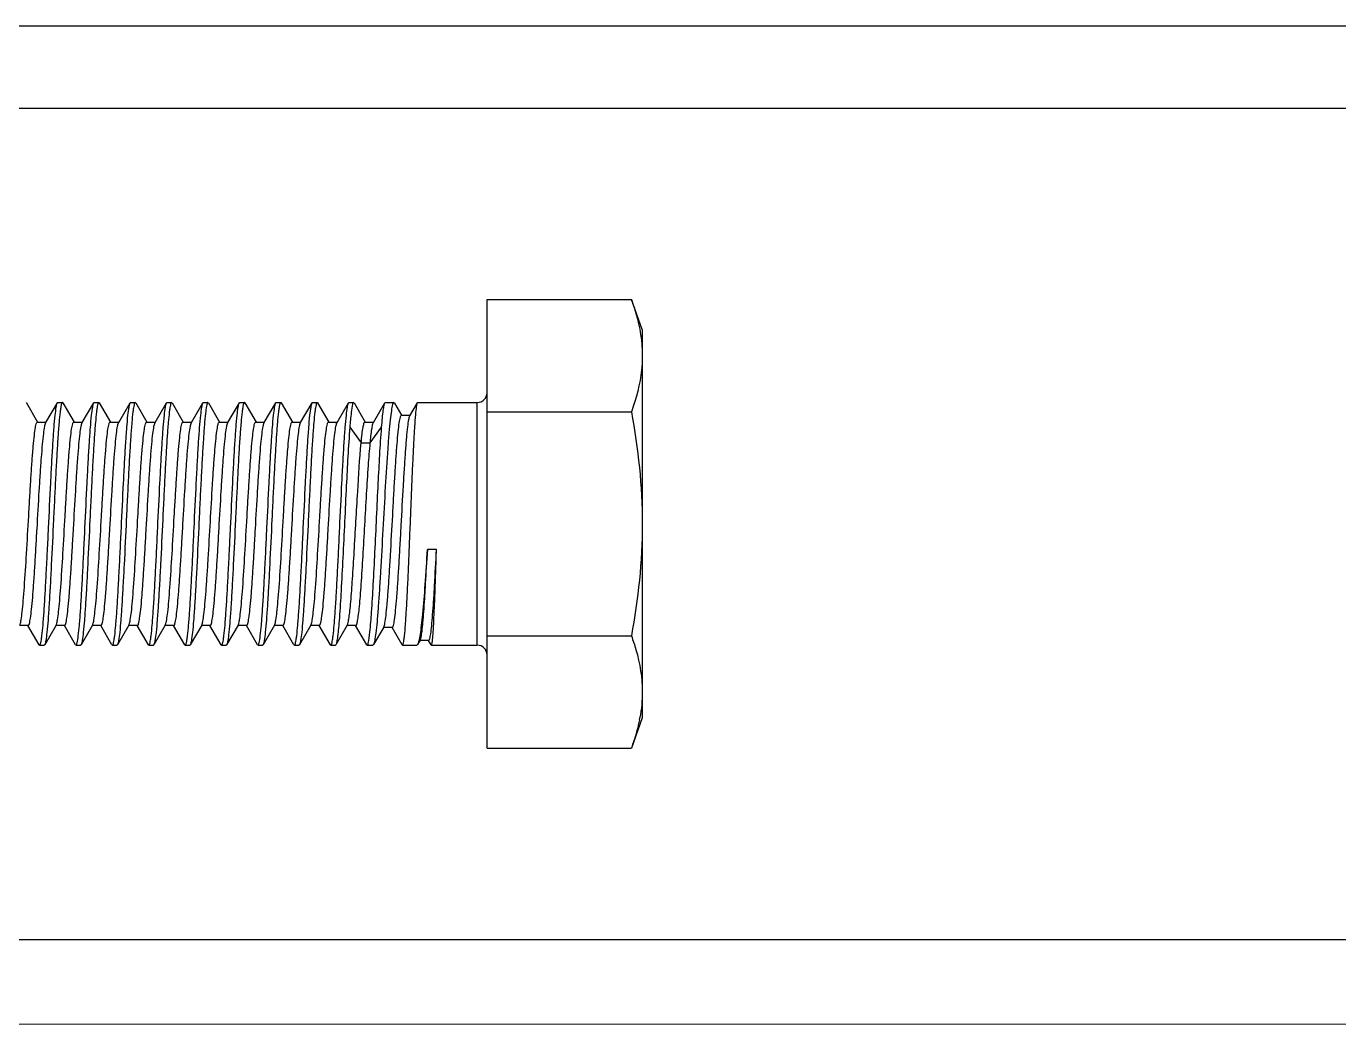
# Model space of a CAD drawing. Extents: x 1031190 to 1725648, y 733081 to 1571294.
# Drawn here: x 1157210.7 to 1157653.1, y 1227684.2 to 1228020.6 of the extents above; entities that cross this region are included whole.
import ezdxf

# ---------------------------------------------------------------- set-up
doc = ezdxf.new("R2010")
doc.units = 0
doc.header["$LTSCALE"] = 1000
doc.header["$MEASUREMENT"] = 0

msp = doc.modelspace()

# ---------------------------------------------------------------- linework, layer by layer
for p, q in [((1158350.28, 1228020.64), (1156903.98, 1228020.63)), ((1158350.28, 1227992.93), (1157206.16, 1227992.93)), ((1157366.01, 1227928.53), (1157414.66, 1227928.53)), ((1157366.01, 1227777.45), (1157366.01, 1227928.53)), ((1157418.35, 1227918.41), (1157414.66, 1227928.53)), ((1157418.35, 1227918.41), (1157418.35, 1227787.57)), ((1157210.8, 1227893.74), (1157210.64, 1227893.88)), ((1157210.8, 1227893.74), (1157214.56, 1227887.26)), ((1157217.34, 1227887.09), (1157221.21, 1227893.74)), ((1157221.21, 1227893.74), (1157221.37, 1227893.88)), ((1157221.37, 1227893.88), (1157222.91, 1227893.88)), ((1157221.37, 1227893.88), (1157222.91, 1227893.88)), ((1157222.91, 1227893.88), (1157222.88, 1227893.88)), ((1157223.07, 1227893.74), (1157222.91, 1227893.88)), ((1157223.07, 1227893.74), (1157226.83, 1227887.26)), ((1157229.6, 1227887.09), (1157233.47, 1227893.74)), ((1157233.47, 1227893.74), (1157233.64, 1227893.88)), ((1157233.64, 1227893.88), (1157235.17, 1227893.88)), ((1157233.64, 1227893.88), (1157235.17, 1227893.88)), ((1157235.17, 1227893.88), (1157235.15, 1227893.88)), ((1157235.33, 1227893.74), (1157235.17, 1227893.88)), ((1157235.33, 1227893.74), (1157239.09, 1227887.26)), ((1157241.87, 1227887.09), (1157245.74, 1227893.74)), ((1157245.74, 1227893.74), (1157245.9, 1227893.88)), ((1157245.9, 1227893.88), (1157247.44, 1227893.88)), ((1157245.9, 1227893.88), (1157247.44, 1227893.88)), ((1157247.44, 1227893.88), (1157247.42, 1227893.88)), ((1157247.6, 1227893.74), (1157247.44, 1227893.88)), ((1157247.6, 1227893.74), (1157251.36, 1227887.26)), ((1157254.14, 1227887.09), (1157258.01, 1227893.74)), ((1157258.01, 1227893.74), (1157258.17, 1227893.88)), ((1157258.17, 1227893.88), (1157259.7, 1227893.88)), ((1157258.17, 1227893.88), (1157259.7, 1227893.88)), ((1157259.7, 1227893.88), (1157259.68, 1227893.88)), ((1157259.87, 1227893.74), (1157259.7, 1227893.88)), ((1157259.87, 1227893.74), (1157263.62, 1227887.26)), ((1157266.4, 1227887.09), (1157270.27, 1227893.74)), ((1157270.27, 1227893.74), (1157270.43, 1227893.88)), ((1157270.43, 1227893.88), (1157271.97, 1227893.88)), ((1157270.43, 1227893.88), (1157271.86, 1227893.88)), ((1157271.92, 1227893.86), (1157271.86, 1227893.82)), ((1157271.97, 1227893.88), (1157271.92, 1227893.86)), ((1157272.13, 1227893.74), (1157271.97, 1227893.88)), ((1157272.13, 1227893.74), (1157275.89, 1227887.26)), ((1157278.67, 1227887.09), (1157282.54, 1227893.74)), ((1157282.54, 1227893.74), (1157282.59, 1227893.82)), ((1157282.59, 1227893.82), (1157282.65, 1227893.86)), ((1157282.65, 1227893.86), (1157282.7, 1227893.88)), ((1157282.7, 1227893.88), (1157284.24, 1227893.88)), ((1157282.7, 1227893.88), (1157284.24, 1227893.88)), ((1157284.24, 1227893.88), (1157284.21, 1227893.88)), ((1157284.4, 1227893.74), (1157284.24, 1227893.88)), ((1157284.4, 1227893.74), (1157288.16, 1227887.26)), ((1157290.94, 1227887.09), (1157294.81, 1227893.74)), ((1157294.81, 1227893.74), (1157294.97, 1227893.88)), ((1157294.97, 1227893.88), (1157296.5, 1227893.88)), ((1157294.97, 1227893.88), (1157296.5, 1227893.88)), ((1157296.5, 1227893.88), (1157296.48, 1227893.88)), ((1157296.66, 1227893.74), (1157296.5, 1227893.88)), ((1157296.66, 1227893.74), (1157300.42, 1227887.26)), ((1157303.2, 1227887.09), (1157307.07, 1227893.74)), ((1157307.07, 1227893.74), (1157307.23, 1227893.88)), ((1157307.23, 1227893.88), (1157308.77, 1227893.88)), ((1157307.23, 1227893.88), (1157308.77, 1227893.88)), ((1157308.77, 1227893.88), (1157308.75, 1227893.88)), ((1157308.93, 1227893.74), (1157308.77, 1227893.88)), ((1157308.93, 1227893.74), (1157312.69, 1227887.26)), ((1157315.47, 1227887.09), (1157319.34, 1227893.74)), ((1157319.34, 1227893.74), (1157319.5, 1227893.88)), ((1157319.5, 1227893.88), (1157321.05, 1227893.88)), ((1157319.5, 1227893.88), (1157321.05, 1227893.88)), ((1157321.21, 1227893.74), (1157321.05, 1227893.88)), ((1157321.21, 1227893.74), (1157324.96, 1227887.28)), ((1157327.74, 1227887.11), (1157331.6, 1227893.75)), ((1157331.6, 1227893.75), (1157331.75, 1227893.88)), ((1157331.75, 1227893.88), (1157334.63, 1227893.88)), ((1157331.75, 1227893.88), (1157334.63, 1227893.88)), ((1157334.87, 1227893.68), (1157334.63, 1227893.88)), ((1157334.87, 1227893.68), (1157337.23, 1227889.61)), ((1157340.05, 1227889.41), (1157342.59, 1227893.79)), ((1157342.59, 1227893.79), (1157342.7, 1227893.88)), ((1157342.7, 1227893.88), (1157362.74, 1227893.88)), ((1157342.7, 1227893.88), (1157362.74, 1227893.88)), ((1157362.74, 1227812.1), (1157362.74, 1227893.88)), ((1157366.01, 1227890.76), (1157414.66, 1227890.76)), ((1157214.46, 1227887.26), (1157217.43, 1227887.26)), ((1157226.73, 1227887.26), (1157229.7, 1227887.26)), ((1157239, 1227887.26), (1157241.97, 1227887.26)), ((1157251.26, 1227887.26), (1157254.23, 1227887.26)), ((1157263.53, 1227887.26), (1157266.5, 1227887.26)), ((1157275.69, 1227887.21), (1157275.79, 1227887.26)), ((1157275.79, 1227887.26), (1157278.77, 1227887.26)), ((1157288.06, 1227887.26), (1157291.03, 1227887.26)), ((1157300.33, 1227887.26), (1157303.3, 1227887.26)), ((1157312.59, 1227887.26), (1157315.56, 1227887.26)), ((1157324.86, 1227887.28), (1157327.83, 1227887.28)), ((1157337.16, 1227889.57), (1157340.14, 1227889.57)), ((1157319.77, 1227885.54), (1157323.59, 1227880.26)), ((1157326.66, 1227880.26), (1157330.5, 1227885.54)), ((1157323.59, 1227880.26), (1157326.66, 1227880.26)), ((1157348.97, 1227844.29), (1157345.91, 1227844.29)), ((1157211.4, 1227818.73), (1157208.43, 1227818.73)), ((1157215.08, 1227812.24), (1157211.3, 1227818.73)), ((1157220.79, 1227818.89), (1157216.93, 1227812.24)), ((1157223.66, 1227818.73), (1157220.69, 1227818.73)), ((1157220.79, 1227818.89), (1157220.89, 1227819.11)), ((1157227.34, 1227812.24), (1157223.57, 1227818.73)), ((1157233.05, 1227818.89), (1157229.2, 1227812.24)), ((1157235.93, 1227818.73), (1157232.96, 1227818.73)), ((1157233.05, 1227818.89), (1157233.15, 1227819.1)), ((1157239.61, 1227812.24), (1157235.83, 1227818.73)), ((1157245.32, 1227818.89), (1157241.47, 1227812.24)), ((1157248.2, 1227818.73), (1157245.22, 1227818.73)), ((1157245.32, 1227818.89), (1157245.41, 1227819.09)), ((1157251.87, 1227812.24), (1157248.1, 1227818.73)), ((1157257.59, 1227818.89), (1157253.73, 1227812.24)), ((1157260.46, 1227818.73), (1157257.49, 1227818.73)), ((1157257.59, 1227818.89), (1157257.68, 1227819.09)), ((1157264.14, 1227812.24), (1157260.37, 1227818.73)), ((1157269.85, 1227818.89), (1157266, 1227812.24)), ((1157272.73, 1227818.73), (1157269.76, 1227818.73)), ((1157276.41, 1227812.24), (1157272.63, 1227818.73)), ((1157282.12, 1227818.89), (1157278.26, 1227812.24)), ((1157284.99, 1227818.73), (1157282.02, 1227818.73)), ((1157282.12, 1227818.89), (1157282.2, 1227819.07)), ((1157288.67, 1227812.24), (1157284.9, 1227818.73)), ((1157294.39, 1227818.89), (1157290.53, 1227812.24)), ((1157297.26, 1227818.73), (1157294.29, 1227818.73)), ((1157294.39, 1227818.89), (1157294.47, 1227819.06)), ((1157300.94, 1227812.24), (1157297.17, 1227818.73)), ((1157306.65, 1227818.89), (1157302.8, 1227812.24)), ((1157309.53, 1227818.73), (1157306.56, 1227818.73)), ((1157306.65, 1227818.89), (1157306.73, 1227819.05)), ((1157313.21, 1227812.24), (1157309.43, 1227818.73)), ((1157318.92, 1227818.89), (1157315.06, 1227812.24)), ((1157321.79, 1227818.73), (1157318.82, 1227818.73)), ((1157325.47, 1227812.24), (1157321.7, 1227818.73)), ((1157331.2, 1227818.21), (1157327.76, 1227812.28)), ((1157334.08, 1227818.05), (1157331.11, 1227818.05)), ((1157337.38, 1227812.22), (1157333.99, 1227818.05)), ((1157215.08, 1227812.24), (1157215.24, 1227812.1)), ((1157215.24, 1227812.1), (1157215.26, 1227812.11)), ((1157215.24, 1227812.1), (1157216.77, 1227812.1)), ((1157215.24, 1227812.1), (1157216.77, 1227812.1)), ((1157216.93, 1227812.24), (1157216.77, 1227812.1)), ((1157227.34, 1227812.24), (1157227.5, 1227812.1)), ((1157227.5, 1227812.1), (1157227.52, 1227812.11)), ((1157227.5, 1227812.1), (1157229.04, 1227812.1)), ((1157227.5, 1227812.1), (1157229.04, 1227812.1)), ((1157229.2, 1227812.24), (1157229.04, 1227812.1)), ((1157239.61, 1227812.24), (1157239.77, 1227812.1)), ((1157239.77, 1227812.1), (1157239.79, 1227812.11)), ((1157239.77, 1227812.1), (1157241.3, 1227812.1)), ((1157239.77, 1227812.1), (1157241.3, 1227812.1)), ((1157241.47, 1227812.24), (1157241.3, 1227812.1)), ((1157251.87, 1227812.24), (1157252.03, 1227812.1)), ((1157252.03, 1227812.1), (1157252.06, 1227812.11)), ((1157252.03, 1227812.1), (1157253.57, 1227812.1)), ((1157252.03, 1227812.1), (1157253.57, 1227812.1)), ((1157253.73, 1227812.24), (1157253.57, 1227812.1)), ((1157264.14, 1227812.24), (1157264.3, 1227812.1)), ((1157264.3, 1227812.1), (1157264.32, 1227812.11)), ((1157264.3, 1227812.1), (1157265.84, 1227812.1)), ((1157264.3, 1227812.1), (1157265.84, 1227812.1)), ((1157266, 1227812.24), (1157265.84, 1227812.1)), ((1157276.41, 1227812.24), (1157276.57, 1227812.1)), ((1157276.57, 1227812.1), (1157276.59, 1227812.11)), ((1157276.57, 1227812.1), (1157278.1, 1227812.1)), ((1157276.57, 1227812.1), (1157278.1, 1227812.1)), ((1157278.26, 1227812.24), (1157278.1, 1227812.1)), ((1157288.67, 1227812.24), (1157288.83, 1227812.1)), ((1157288.83, 1227812.1), (1157288.86, 1227812.11)), ((1157288.83, 1227812.1), (1157290.37, 1227812.1)), ((1157288.83, 1227812.1), (1157290.37, 1227812.1)), ((1157290.53, 1227812.24), (1157290.37, 1227812.1)), ((1157300.94, 1227812.24), (1157301.1, 1227812.1)), ((1157301.1, 1227812.1), (1157301.12, 1227812.11)), ((1157301.1, 1227812.1), (1157302.64, 1227812.1)), ((1157301.1, 1227812.1), (1157302.64, 1227812.1)), ((1157302.8, 1227812.24), (1157302.64, 1227812.1)), ((1157313.21, 1227812.24), (1157313.37, 1227812.1)), ((1157313.37, 1227812.1), (1157313.39, 1227812.11)), ((1157313.37, 1227812.1), (1157314.9, 1227812.1)), ((1157313.37, 1227812.1), (1157314.9, 1227812.1)), ((1157315.06, 1227812.24), (1157314.9, 1227812.1)), ((1157325.47, 1227812.24), (1157325.63, 1227812.1)), ((1157325.63, 1227812.1), (1157327.56, 1227812.1)), ((1157325.63, 1227812.1), (1157327.56, 1227812.1)), ((1157327.76, 1227812.28), (1157327.56, 1227812.1)), ((1157337.38, 1227812.22), (1157337.51, 1227812.1)), ((1157337.51, 1227812.1), (1157337.53, 1227812.11)), ((1157337.51, 1227812.1), (1157342.34, 1227812.1)), ((1157337.51, 1227812.1), (1157342.34, 1227812.1)), ((1157342.62, 1227812.35), (1157342.34, 1227812.1)), ((1157343.48, 1227813.82), (1157342.62, 1227812.35)), ((1157346.38, 1227813.68), (1157343.4, 1227813.68)), ((1157347.17, 1227812.17), (1157346.32, 1227813.64)), ((1157347.17, 1227812.17), (1157347.25, 1227812.1)), ((1157347.25, 1227812.1), (1157347.26, 1227812.11)), ((1157347.25, 1227812.1), (1157362.74, 1227812.1)), ((1157347.25, 1227812.1), (1157362.74, 1227812.1)), ((1157366.01, 1227815.22), (1157414.66, 1227815.22)), ((1157418.35, 1227787.57), (1157414.66, 1227777.45)), ((1157366.01, 1227777.45), (1157414.66, 1227777.45)), ((1158316.5, 1227712.83), (1157206.13, 1227712.83)), ((1158350.28, 1227684.49), (1156912.49, 1227684.21))]:
    msp.add_line(p, q)
for centre, radius, start, end in [((1157362.74, 1227897.15), 3.27, 270, 0), ((1157362.74, 1227808.83), 3.27, 0, 90), ((1157365.56, 1227797.36), 52.86, 348.6931, 349.4725)]:
    msp.add_arc(centre, radius, start, end)
for points, knots in [([(1157414.66, 1227928.53), (1157415.23, 1227926.99), (1157417.25, 1227920.89), (1157418.35, 1227914.43), (1157418.35, 1227909.65)], [0, 0, 0, 0, 0.255696, 1, 1, 1, 1]), ([(1157418.35, 1227909.65), (1157418.35, 1227908.06), (1157418.01, 1227901.63), (1157416.32, 1227895.32), (1157414.66, 1227890.76)], [0, 0, 0, 0, 0.246324, 1, 1, 1, 1]), ([(1157215.26, 1227812.11), (1157215.35, 1227812.13), (1157215.51, 1227812.46), (1157215.66, 1227813.03), (1157215.84, 1227814.02), (1157216.11, 1227815.98), (1157216.42, 1227819.27), (1157216.78, 1227824.08), (1157217.14, 1227829.95), (1157217.5, 1227836.65), (1157217.87, 1227843.94), (1157218.36, 1227854.07), (1157218.83, 1227864.09), (1157219.33, 1227873.62), (1157219.69, 1227879.83), (1157220.06, 1227885.06), (1157220.38, 1227889.15), (1157220.77, 1227891.88), (1157220.97, 1227893.33), (1157221.21, 1227893.74)], [0, 0, 0, 0, 0.003606, 0.011247, 0.023193, 0.039402, 0.084085, 0.143776, 0.216348, 0.299195, 0.389329, 0.483501, 0.670341, 0.756263, 0.832981, 0.897738, 0.948217, 0.982646, 1, 1, 1, 1]), ([(1157222.88, 1227893.88), (1157222.79, 1227893.85), (1157222.63, 1227893.52), (1157222.48, 1227892.95), (1157222.3, 1227891.97), (1157222.03, 1227890.01), (1157221.72, 1227886.72), (1157221.36, 1227881.9), (1157221, 1227876.03), (1157220.64, 1227869.33), (1157220.27, 1227862.04), (1157219.79, 1227851.91), (1157219.31, 1227841.9), (1157218.81, 1227832.37), (1157218.45, 1227826.16), (1157218.09, 1227820.93), (1157217.76, 1227816.84), (1157217.37, 1227814.1), (1157217.17, 1227812.65), (1157216.93, 1227812.24)], [0, 0, 0, 0, 0.003611, 0.011257, 0.023206, 0.039418, 0.084102, 0.143789, 0.216352, 0.299187, 0.389308, 0.483467, 0.670284, 0.756201, 0.832919, 0.897682, 0.948173, 0.982621, 1, 1, 1, 1]), ([(1157227.52, 1227812.11), (1157227.62, 1227812.13), (1157227.77, 1227812.46), (1157227.93, 1227813.03), (1157228.11, 1227814.02), (1157228.38, 1227815.98), (1157228.69, 1227819.27), (1157229.05, 1227824.08), (1157229.41, 1227829.95), (1157229.77, 1227836.65), (1157230.14, 1227843.94), (1157230.62, 1227854.07), (1157231.1, 1227864.09), (1157231.6, 1227873.62), (1157231.95, 1227879.83), (1157232.32, 1227885.06), (1157232.65, 1227889.15), (1157233.04, 1227891.88), (1157233.24, 1227893.33), (1157233.47, 1227893.74)], [0, 0, 0, 0, 0.003605, 0.011245, 0.02319, 0.039399, 0.084083, 0.143774, 0.216346, 0.299192, 0.389329, 0.483503, 0.670341, 0.756263, 0.832983, 0.89774, 0.948218, 0.982646, 1, 1, 1, 1]), ([(1157235.15, 1227893.88), (1157235.05, 1227893.85), (1157234.9, 1227893.52), (1157234.74, 1227892.95), (1157234.56, 1227891.97), (1157234.3, 1227890.01), (1157233.98, 1227886.72), (1157233.63, 1227881.9), (1157233.27, 1227876.03), (1157232.9, 1227869.33), (1157232.54, 1227862.04), (1157232.05, 1227851.92), (1157231.58, 1227841.9), (1157231.08, 1227832.37), (1157230.72, 1227826.16), (1157230.35, 1227820.93), (1157230.03, 1227816.84), (1157229.64, 1227814.1), (1157229.44, 1227812.65), (1157229.2, 1227812.24)], [0, 0, 0, 0, 0.00361, 0.011255, 0.023204, 0.039415, 0.084097, 0.14378, 0.216342, 0.299177, 0.389299, 0.483455, 0.670274, 0.756194, 0.832913, 0.897676, 0.948169, 0.98262, 1, 1, 1, 1]), ([(1157239.79, 1227812.11), (1157239.89, 1227812.13), (1157240.04, 1227812.46), (1157240.2, 1227813.03), (1157240.38, 1227814.02), (1157240.64, 1227815.98), (1157240.96, 1227819.27), (1157241.31, 1227824.09), (1157241.67, 1227829.95), (1157242.04, 1227836.65), (1157242.4, 1227843.94), (1157242.89, 1227854.07), (1157243.36, 1227864.09), (1157243.86, 1227873.63), (1157244.22, 1227879.83), (1157244.59, 1227885.06), (1157244.91, 1227889.15), (1157245.3, 1227891.88), (1157245.5, 1227893.33), (1157245.74, 1227893.74)], [0, 0, 0, 0, 0.003606, 0.011248, 0.023195, 0.039406, 0.084093, 0.143786, 0.216358, 0.299206, 0.389346, 0.483519, 0.670351, 0.756273, 0.832991, 0.897744, 0.948219, 0.982646, 1, 1, 1, 1]), ([(1157247.42, 1227893.88), (1157247.32, 1227893.85), (1157247.17, 1227893.52), (1157247.01, 1227892.95), (1157246.83, 1227891.97), (1157246.56, 1227890), (1157246.25, 1227886.71), (1157245.89, 1227881.9), (1157245.53, 1227876.03), (1157245.17, 1227869.33), (1157244.8, 1227862.04), (1157244.32, 1227851.91), (1157243.85, 1227841.9), (1157243.34, 1227832.36), (1157242.99, 1227826.16), (1157242.62, 1227820.93), (1157242.29, 1227816.84), (1157241.9, 1227814.1), (1157241.7, 1227812.65), (1157241.47, 1227812.24)], [0, 0, 0, 0, 0.003613, 0.011261, 0.023214, 0.039428, 0.084117, 0.143805, 0.21637, 0.299211, 0.389338, 0.483496, 0.670304, 0.756216, 0.832931, 0.89769, 0.948176, 0.982622, 1, 1, 1, 1]), ([(1157252.06, 1227812.11), (1157252.15, 1227812.13), (1157252.31, 1227812.46), (1157252.46, 1227813.03), (1157252.64, 1227814.02), (1157252.91, 1227815.98), (1157253.22, 1227819.27), (1157253.58, 1227824.08), (1157253.94, 1227829.95), (1157254.3, 1227836.65), (1157254.67, 1227843.94), (1157255.15, 1227854.07), (1157255.63, 1227864.09), (1157256.13, 1227873.62), (1157256.49, 1227879.83), (1157256.86, 1227885.06), (1157257.18, 1227889.15), (1157257.57, 1227891.88), (1157257.77, 1227893.33), (1157258.01, 1227893.74)], [0, 0, 0, 0, 0.003605, 0.011245, 0.02319, 0.039398, 0.084078, 0.143767, 0.216337, 0.299182, 0.389315, 0.483487, 0.670329, 0.756258, 0.83298, 0.897737, 0.948214, 0.982645, 1, 1, 1, 1]), ([(1157259.68, 1227893.88), (1157259.59, 1227893.85), (1157259.43, 1227893.52), (1157259.28, 1227892.95), (1157259.1, 1227891.97), (1157258.83, 1227890.01), (1157258.52, 1227886.72), (1157258.16, 1227881.9), (1157257.8, 1227876.03), (1157257.44, 1227869.33), (1157257.07, 1227862.04), (1157256.59, 1227851.92), (1157256.11, 1227841.9), (1157255.61, 1227832.37), (1157255.25, 1227826.16), (1157254.88, 1227820.93), (1157254.56, 1227816.84), (1157254.17, 1227814.1), (1157253.97, 1227812.65), (1157253.73, 1227812.24)], [0, 0, 0, 0, 0.00361, 0.011255, 0.023204, 0.039414, 0.084096, 0.14378, 0.216342, 0.299175, 0.389295, 0.483453, 0.670272, 0.756195, 0.832918, 0.89768, 0.94817, 0.98262, 1, 1, 1, 1]), ([(1157264.32, 1227812.11), (1157264.42, 1227812.13), (1157264.57, 1227812.46), (1157264.73, 1227813.03), (1157264.91, 1227814.02), (1157265.18, 1227815.98), (1157265.49, 1227819.27), (1157265.85, 1227824.09), (1157266.21, 1227829.95), (1157266.57, 1227836.65), (1157266.93, 1227843.95), (1157267.42, 1227854.08), (1157267.89, 1227864.09), (1157268.39, 1227873.63), (1157268.75, 1227879.83), (1157269.12, 1227885.06), (1157269.45, 1227889.15), (1157269.84, 1227891.88), (1157270.04, 1227893.33), (1157270.27, 1227893.74)], [0, 0, 0, 0, 0.003608, 0.011251, 0.0232, 0.039412, 0.0841, 0.143792, 0.216367, 0.299219, 0.389359, 0.483531, 0.670361, 0.756279, 0.832994, 0.897747, 0.94822, 0.982647, 1, 1, 1, 1]), ([(1157271.86, 1227893.82), (1157271.77, 1227893.71), (1157271.64, 1227893.32), (1157271.36, 1227892.11), (1157271.07, 1227889.72), (1157270.72, 1227885.94), (1157270.37, 1227880.98), (1157270.01, 1227875.05), (1157269.65, 1227868.34), (1157269.29, 1227861.09), (1157268.81, 1227851.1), (1157268.35, 1227841.25), (1157267.85, 1227831.89), (1157267.5, 1227825.83), (1157267.13, 1227820.73), (1157266.81, 1227816.73), (1157266.43, 1227814.06), (1157266.23, 1227812.65), (1157266, 1227812.24)], [0, 0, 0, 0, 0.005244, 0.014609, 0.045815, 0.092875, 0.154195, 0.22765, 0.310678, 0.400368, 0.493572, 0.677434, 0.761652, 0.836715, 0.899999, 0.949307, 0.982964, 1, 1, 1, 1]), ([(1157276.59, 1227812.11), (1157276.68, 1227812.13), (1157276.84, 1227812.46), (1157277, 1227813.03), (1157277.18, 1227814.01), (1157277.44, 1227815.97), (1157277.76, 1227819.26), (1157278.11, 1227824.08), (1157278.47, 1227829.95), (1157278.84, 1227836.65), (1157279.2, 1227843.94), (1157279.69, 1227854.07), (1157280.16, 1227864.09), (1157280.66, 1227873.62), (1157281.02, 1227879.83), (1157281.39, 1227885.05), (1157281.71, 1227889.15), (1157282.1, 1227891.88), (1157282.3, 1227893.33), (1157282.54, 1227893.74)], [0, 0, 0, 0, 0.003598, 0.011231, 0.023168, 0.039371, 0.084041, 0.143721, 0.216288, 0.299135, 0.389272, 0.483446, 0.670301, 0.756235, 0.832961, 0.897725, 0.94821, 0.982644, 1, 1, 1, 1]), ([(1157284.21, 1227893.88), (1157284.12, 1227893.85), (1157283.97, 1227893.52), (1157283.81, 1227892.95), (1157283.63, 1227891.97), (1157283.36, 1227890.01), (1157283.05, 1227886.72), (1157282.69, 1227881.9), (1157282.33, 1227876.03), (1157281.97, 1227869.33), (1157281.6, 1227862.04), (1157281.12, 1227851.91), (1157280.64, 1227841.9), (1157280.14, 1227832.37), (1157279.79, 1227826.16), (1157279.42, 1227820.93), (1157279.09, 1227816.84), (1157278.7, 1227814.1), (1157278.5, 1227812.65), (1157278.26, 1227812.24)], [0, 0, 0, 0, 0.00361, 0.011255, 0.023204, 0.039415, 0.0841, 0.143787, 0.21635, 0.299184, 0.389308, 0.483468, 0.670284, 0.7562, 0.83292, 0.897683, 0.948173, 0.982621, 1, 1, 1, 1]), ([(1157288.86, 1227812.11), (1157288.95, 1227812.13), (1157289.1, 1227812.46), (1157289.26, 1227813.03), (1157289.44, 1227814.02), (1157289.71, 1227815.98), (1157290.02, 1227819.27), (1157290.38, 1227824.08), (1157290.74, 1227829.95), (1157291.1, 1227836.65), (1157291.47, 1227843.94), (1157291.95, 1227854.07), (1157292.43, 1227864.09), (1157292.93, 1227873.62), (1157293.29, 1227879.83), (1157293.65, 1227885.06), (1157293.98, 1227889.15), (1157294.37, 1227891.88), (1157294.57, 1227893.33), (1157294.81, 1227893.74)], [0, 0, 0, 0, 0.003606, 0.011247, 0.023192, 0.039401, 0.084085, 0.143776, 0.216348, 0.299195, 0.38933, 0.483503, 0.670342, 0.756264, 0.832982, 0.897739, 0.948217, 0.982647, 1, 1, 1, 1]), ([(1157296.48, 1227893.88), (1157296.38, 1227893.85), (1157296.23, 1227893.52), (1157296.07, 1227892.95), (1157295.89, 1227891.97), (1157295.63, 1227890.01), (1157295.31, 1227886.72), (1157294.96, 1227881.9), (1157294.6, 1227876.03), (1157294.23, 1227869.33), (1157293.87, 1227862.04), (1157293.38, 1227851.91), (1157292.91, 1227841.9), (1157292.41, 1227832.37), (1157292.05, 1227826.16), (1157291.68, 1227820.93), (1157291.36, 1227816.84), (1157290.97, 1227814.1), (1157290.77, 1227812.65), (1157290.53, 1227812.24)], [0, 0, 0, 0, 0.003611, 0.011257, 0.023206, 0.039418, 0.084102, 0.143788, 0.216352, 0.299187, 0.389308, 0.483466, 0.670283, 0.7562, 0.832918, 0.897681, 0.948172, 0.982621, 1, 1, 1, 1]), ([(1157301.12, 1227812.11), (1157301.22, 1227812.13), (1157301.37, 1227812.46), (1157301.53, 1227813.03), (1157301.71, 1227814.02), (1157301.97, 1227815.98), (1157302.29, 1227819.27), (1157302.64, 1227824.08), (1157303.01, 1227829.95), (1157303.37, 1227836.65), (1157303.73, 1227843.94), (1157304.22, 1227854.07), (1157304.69, 1227864.09), (1157305.19, 1227873.62), (1157305.55, 1227879.83), (1157305.92, 1227885.06), (1157306.24, 1227889.15), (1157306.63, 1227891.88), (1157306.83, 1227893.33), (1157307.07, 1227893.74)], [0, 0, 0, 0, 0.003604, 0.011244, 0.023189, 0.039398, 0.084081, 0.143773, 0.216344, 0.29919, 0.389328, 0.483502, 0.67034, 0.756263, 0.832984, 0.89774, 0.948217, 0.982646, 1, 1, 1, 1]), ([(1157308.75, 1227893.88), (1157308.65, 1227893.85), (1157308.5, 1227893.52), (1157308.34, 1227892.95), (1157308.16, 1227891.97), (1157307.89, 1227890.01), (1157307.58, 1227886.72), (1157307.22, 1227881.9), (1157306.86, 1227876.03), (1157306.5, 1227869.33), (1157306.14, 1227862.04), (1157305.65, 1227851.92), (1157305.18, 1227841.9), (1157304.68, 1227832.37), (1157304.32, 1227826.16), (1157303.95, 1227820.93), (1157303.63, 1227816.84), (1157303.24, 1227814.1), (1157303.04, 1227812.65), (1157302.8, 1227812.24)], [0, 0, 0, 0, 0.00361, 0.011255, 0.023205, 0.039416, 0.084097, 0.143781, 0.216343, 0.299178, 0.3893, 0.483456, 0.670274, 0.756195, 0.832914, 0.897676, 0.948169, 0.98262, 1, 1, 1, 1]), ([(1157313.39, 1227812.11), (1157313.48, 1227812.13), (1157313.64, 1227812.46), (1157313.8, 1227813.03), (1157313.97, 1227814.02), (1157314.24, 1227815.98), (1157314.55, 1227819.27), (1157314.91, 1227824.09), (1157315.27, 1227829.95), (1157315.64, 1227836.65), (1157316, 1227843.94), (1157316.49, 1227854.07), (1157316.96, 1227864.09), (1157317.46, 1227873.63), (1157317.82, 1227879.83), (1157318.19, 1227885.06), (1157318.51, 1227889.15), (1157318.9, 1227891.88), (1157319.1, 1227893.33), (1157319.34, 1227893.74)], [0, 0, 0, 0, 0.003606, 0.011247, 0.023194, 0.039404, 0.084092, 0.143784, 0.216355, 0.299204, 0.389343, 0.483517, 0.670349, 0.756272, 0.83299, 0.897744, 0.948219, 0.982646, 1, 1, 1, 1]), ([(1157320.72, 1227893.34), (1157320.45, 1227892.44), (1157320.15, 1227889.81), (1157319.9, 1227887.21), (1157319.77, 1227885.54)], [0, 0, 0, 0, 0.35995, 1, 1, 1, 1]), ([(1157321.05, 1227893.88), (1157321.02, 1227893.88), (1157320.82, 1227893.76), (1157320.78, 1227893.52), (1157320.72, 1227893.34)], [0, 0, 0, 0, 0.135051, 1, 1, 1, 1]), ([(1157334.2, 1227893.19), (1157334, 1227892.55), (1157333.7, 1227890.82), (1157333.31, 1227887.65), (1157332.92, 1227883.37), (1157332.35, 1227875.88), (1157331.68, 1227865.02), (1157330.92, 1227851.19), (1157330.28, 1227839.49), (1157329.74, 1227830.7), (1157329.36, 1227825.04), (1157328.97, 1227820.28), (1157328.62, 1227816.55), (1157328.22, 1227814.01), (1157327.99, 1227812.67), (1157327.76, 1227812.28)], [0, 0, 0, 0, 0.024854, 0.064557, 0.117968, 0.183425, 0.34188, 0.519926, 0.695025, 0.774452, 0.845022, 0.904492, 0.95099, 0.983092, 1, 1, 1, 1]), ([(1157330.5, 1227885.54), (1157330.58, 1227886.6), (1157330.74, 1227888.48), (1157331, 1227890.93), (1157331.27, 1227892.6), (1157331.44, 1227893.48), (1157331.6, 1227893.75)], [0, 0, 0, 0, 0.384742, 0.682919, 0.888847, 1, 1, 1, 1]), ([(1157334.63, 1227893.88), (1157334.59, 1227893.88), (1157334.33, 1227893.74), (1157334.27, 1227893.42), (1157334.2, 1227893.19)], [0, 0, 0, 0, 0.138496, 1, 1, 1, 1]), ([(1157337.53, 1227812.11), (1157337.62, 1227812.13), (1157337.75, 1227812.47), (1157337.89, 1227813.04), (1157338.05, 1227814.04), (1157338.29, 1227816.01), (1157338.56, 1227819.34), (1157338.88, 1227824.2), (1157339.19, 1227830.12), (1157339.51, 1227836.88), (1157339.82, 1227844.22), (1157340.13, 1227851.89), (1157340.44, 1227859.59), (1157340.75, 1227867.06), (1157341.05, 1227874.01), (1157341.35, 1227880.2), (1157341.66, 1227885.37), (1157341.91, 1227889.4), (1157342.26, 1227892.03), (1157342.38, 1227893.42), (1157342.59, 1227893.79)], [0, 0, 0, 0, 0.003479, 0.011119, 0.023138, 0.039478, 0.084569, 0.144819, 0.218054, 0.30161, 0.392438, 0.487225, 0.582511, 0.674818, 0.760772, 0.837237, 0.901428, 0.951015, 0.984221, 1, 1, 1, 1]), ([(1157208.63, 1227819.12), (1157208.81, 1227819.62), (1157209.06, 1227821.04), (1157209.42, 1227823.68), (1157209.76, 1227827.35), (1157210.26, 1227833.88), (1157210.85, 1227843.39), (1157211.42, 1227853.47), (1157211.9, 1227861.78), (1157212.26, 1227867.71), (1157212.61, 1227873.12), (1157212.97, 1227877.83), (1157213.32, 1227881.69), (1157213.65, 1227884.52), (1157213.97, 1227886.26), (1157214.21, 1227887.03), (1157214.38, 1227887.26), (1157214.46, 1227887.26)], [0, 0, 0, 0, 0.023243, 0.062653, 0.117029, 0.184534, 0.349259, 0.534218, 0.626347, 0.713963, 0.794028, 0.863772, 0.920792, 0.963153, 0.989511, 0.996558, 1, 1, 1, 1]), ([(1157211.4, 1227818.73), (1157211.48, 1227818.73), (1157211.66, 1227818.97), (1157211.9, 1227819.76), (1157212.22, 1227821.57), (1157212.56, 1227824.49), (1157212.92, 1227828.48), (1157213.28, 1227833.33), (1157213.64, 1227838.9), (1157214, 1227844.97), (1157214.49, 1227853.44), (1157214.96, 1227861.84), (1157215.46, 1227869.86), (1157215.82, 1227875.11), (1157216.19, 1227879.55), (1157216.52, 1227883.06), (1157216.89, 1227885.45), (1157217.12, 1227886.72), (1157217.34, 1227887.09)], [0, 0, 0, 0, 0.003516, 0.010771, 0.037949, 0.081609, 0.140308, 0.211978, 0.294061, 0.383613, 0.477416, 0.664254, 0.750571, 0.827952, 0.893624, 0.945254, 0.981055, 1, 1, 1, 1]), ([(1157220.89, 1227819.11), (1157221.08, 1227819.6), (1157221.33, 1227821.02), (1157221.68, 1227823.66), (1157222.02, 1227827.32), (1157222.53, 1227833.85), (1157223.12, 1227843.36), (1157223.69, 1227853.44), (1157224.17, 1227861.76), (1157224.52, 1227867.69), (1157224.88, 1227873.11), (1157225.23, 1227877.82), (1157225.59, 1227881.68), (1157225.92, 1227884.51), (1157226.24, 1227886.26), (1157226.47, 1227887.03), (1157226.65, 1227887.26), (1157226.73, 1227887.26)], [0, 0, 0, 0, 0.023104, 0.0624, 0.116688, 0.184136, 0.348829, 0.533848, 0.62603, 0.713708, 0.793837, 0.863642, 0.920716, 0.963118, 0.989503, 0.996556, 1, 1, 1, 1]), ([(1157223.66, 1227818.73), (1157223.74, 1227818.73), (1157223.92, 1227818.97), (1157224.17, 1227819.76), (1157224.49, 1227821.57), (1157224.83, 1227824.49), (1157225.19, 1227828.48), (1157225.54, 1227833.33), (1157225.91, 1227838.9), (1157226.27, 1227844.97), (1157226.76, 1227853.44), (1157227.23, 1227861.84), (1157227.73, 1227869.86), (1157228.09, 1227875.11), (1157228.45, 1227879.55), (1157228.79, 1227883.06), (1157229.16, 1227885.45), (1157229.39, 1227886.72), (1157229.6, 1227887.09)], [0, 0, 0, 0, 0.003516, 0.010771, 0.037949, 0.081609, 0.140308, 0.211978, 0.294061, 0.383613, 0.477416, 0.664254, 0.750571, 0.827952, 0.893624, 0.945254, 0.981055, 1, 1, 1, 1]), ([(1157233.15, 1227819.1), (1157233.34, 1227819.59), (1157233.59, 1227821), (1157233.94, 1227823.63), (1157234.28, 1227827.29), (1157234.79, 1227833.81), (1157235.38, 1227843.33), (1157235.95, 1227853.41), (1157236.43, 1227861.73), (1157236.79, 1227867.67), (1157237.15, 1227873.09), (1157237.5, 1227877.81), (1157237.85, 1227881.67), (1157238.18, 1227884.51), (1157238.5, 1227886.26), (1157238.74, 1227887.03), (1157238.92, 1227887.26), (1157239, 1227887.26)], [0, 0, 0, 0, 0.022966, 0.062146, 0.116347, 0.183737, 0.348398, 0.533478, 0.625714, 0.713453, 0.793647, 0.863513, 0.92064, 0.963083, 0.989493, 0.996554, 1, 1, 1, 1]), ([(1157235.93, 1227818.73), (1157236.01, 1227818.73), (1157236.19, 1227818.97), (1157236.43, 1227819.76), (1157236.76, 1227821.57), (1157237.09, 1227824.49), (1157237.45, 1227828.48), (1157237.81, 1227833.33), (1157238.17, 1227838.9), (1157238.54, 1227844.97), (1157239.02, 1227853.44), (1157239.5, 1227861.84), (1157240, 1227869.86), (1157240.35, 1227875.11), (1157240.72, 1227879.55), (1157241.05, 1227883.06), (1157241.43, 1227885.45), (1157241.65, 1227886.72), (1157241.87, 1227887.09)], [0, 0, 0, 0, 0.003516, 0.010771, 0.037949, 0.081609, 0.140308, 0.211978, 0.294061, 0.383613, 0.477416, 0.664254, 0.750571, 0.827952, 0.893624, 0.945254, 0.981055, 1, 1, 1, 1]), ([(1157245.41, 1227819.09), (1157245.6, 1227819.58), (1157245.85, 1227820.99), (1157246.21, 1227823.61), (1157246.55, 1227827.26), (1157247.06, 1227833.78), (1157247.65, 1227843.29), (1157248.22, 1227853.38), (1157248.69, 1227861.71), (1157249.05, 1227867.65), (1157249.41, 1227873.08), (1157249.76, 1227877.8), (1157250.12, 1227881.67), (1157250.45, 1227884.51), (1157250.77, 1227886.26), (1157251.01, 1227887.02), (1157251.18, 1227887.26), (1157251.26, 1227887.26)], [0, 0, 0, 0, 0.022827, 0.061892, 0.116006, 0.183337, 0.347966, 0.533107, 0.625396, 0.713197, 0.793455, 0.863383, 0.920563, 0.963048, 0.989484, 0.996552, 1, 1, 1, 1]), ([(1157248.2, 1227818.73), (1157248.28, 1227818.73), (1157248.46, 1227818.97), (1157248.7, 1227819.76), (1157249.02, 1227821.57), (1157249.36, 1227824.49), (1157249.72, 1227828.48), (1157250.08, 1227833.33), (1157250.44, 1227838.9), (1157250.8, 1227844.97), (1157251.29, 1227853.44), (1157251.76, 1227861.84), (1157252.26, 1227869.86), (1157252.62, 1227875.11), (1157252.99, 1227879.55), (1157253.32, 1227883.06), (1157253.69, 1227885.45), (1157253.92, 1227886.72), (1157254.14, 1227887.09)], [0, 0, 0, 0, 0.003516, 0.010771, 0.037949, 0.081609, 0.140308, 0.211978, 0.294061, 0.383613, 0.477416, 0.664254, 0.750571, 0.827952, 0.893624, 0.945254, 0.981055, 1, 1, 1, 1]), ([(1157257.68, 1227819.09), (1157257.87, 1227819.57), (1157258.12, 1227820.97), (1157258.47, 1227823.58), (1157258.81, 1227827.23), (1157259.32, 1227833.74), (1157259.91, 1227843.26), (1157260.48, 1227853.35), (1157260.96, 1227861.68), (1157261.32, 1227867.63), (1157261.68, 1227873.06), (1157262.03, 1227877.79), (1157262.38, 1227881.66), (1157262.71, 1227884.5), (1157263.03, 1227886.26), (1157263.27, 1227887.02), (1157263.45, 1227887.26), (1157263.53, 1227887.26)], [0, 0, 0, 0, 0.022688, 0.061638, 0.115664, 0.182937, 0.347534, 0.532736, 0.625078, 0.712941, 0.793264, 0.863253, 0.920487, 0.963013, 0.989475, 0.996549, 1, 1, 1, 1]), ([(1157260.46, 1227818.73), (1157260.54, 1227818.73), (1157260.72, 1227818.97), (1157260.96, 1227819.76), (1157261.29, 1227821.57), (1157261.62, 1227824.49), (1157261.98, 1227828.48), (1157262.34, 1227833.33), (1157262.71, 1227838.9), (1157263.07, 1227844.97), (1157263.56, 1227853.44), (1157264.03, 1227861.84), (1157264.53, 1227869.86), (1157264.89, 1227875.11), (1157265.25, 1227879.55), (1157265.59, 1227883.06), (1157265.96, 1227885.45), (1157266.19, 1227886.72), (1157266.4, 1227887.09)], [0, 0, 0, 0, 0.003516, 0.010771, 0.037949, 0.081609, 0.140308, 0.211978, 0.294061, 0.383613, 0.477416, 0.664254, 0.750571, 0.827952, 0.893624, 0.945254, 0.981055, 1, 1, 1, 1]), ([(1157269.85, 1227818.89), (1157270.07, 1227819.26), (1157270.29, 1227820.49), (1157270.66, 1227822.81), (1157270.99, 1227826.21), (1157271.34, 1227830.52), (1157271.7, 1227835.63), (1157272.19, 1227843.45), (1157272.77, 1227853.71), (1157273.35, 1227863.93), (1157273.84, 1227871.62), (1157274.19, 1227876.55), (1157274.56, 1227880.65), (1157274.87, 1227883.84), (1157275.26, 1227885.85), (1157275.45, 1227886.97), (1157275.69, 1227887.21)], [0, 0, 0, 0, 0.018521, 0.053335, 0.103489, 0.167313, 0.24262, 0.326812, 0.509979, 0.691635, 0.773988, 0.846813, 0.907599, 0.95427, 0.985299, 1, 1, 1, 1]), ([(1157272.73, 1227818.73), (1157272.81, 1227818.73), (1157272.99, 1227818.97), (1157273.23, 1227819.76), (1157273.56, 1227821.57), (1157273.89, 1227824.49), (1157274.25, 1227828.48), (1157274.61, 1227833.33), (1157274.97, 1227838.9), (1157275.34, 1227844.97), (1157275.82, 1227853.44), (1157276.3, 1227861.84), (1157276.79, 1227869.86), (1157277.15, 1227875.11), (1157277.52, 1227879.55), (1157277.85, 1227883.06), (1157278.22, 1227885.45), (1157278.45, 1227886.72), (1157278.67, 1227887.09)], [0, 0, 0, 0, 0.003515, 0.010771, 0.037948, 0.081607, 0.140304, 0.211972, 0.294053, 0.383603, 0.477405, 0.664241, 0.750559, 0.82794, 0.893613, 0.945246, 0.981049, 1, 1, 1, 1]), ([(1157282.2, 1227819.07), (1157282.4, 1227819.54), (1157282.64, 1227820.93), (1157283, 1227823.53), (1157283.34, 1227827.17), (1157283.85, 1227833.68), (1157284.44, 1227843.19), (1157285.01, 1227853.29), (1157285.49, 1227861.63), (1157285.85, 1227867.59), (1157286.21, 1227873.03), (1157286.56, 1227877.77), (1157286.91, 1227881.65), (1157287.24, 1227884.5), (1157287.57, 1227886.26), (1157287.81, 1227887.02), (1157287.98, 1227887.26), (1157288.06, 1227887.26)], [0, 0, 0, 0, 0.022411, 0.061128, 0.114979, 0.182135, 0.346668, 0.531991, 0.624441, 0.712428, 0.79288, 0.862992, 0.920333, 0.962942, 0.989457, 0.996545, 1, 1, 1, 1]), ([(1157284.99, 1227818.73), (1157285.08, 1227818.73), (1157285.25, 1227818.97), (1157285.5, 1227819.76), (1157285.82, 1227821.57), (1157286.16, 1227824.49), (1157286.52, 1227828.48), (1157286.88, 1227833.33), (1157287.24, 1227838.9), (1157287.6, 1227844.97), (1157288.09, 1227853.44), (1157288.56, 1227861.84), (1157289.06, 1227869.86), (1157289.42, 1227875.11), (1157289.78, 1227879.55), (1157290.12, 1227883.06), (1157290.49, 1227885.45), (1157290.72, 1227886.72), (1157290.94, 1227887.09)], [0, 0, 0, 0, 0.003515, 0.010772, 0.037949, 0.081609, 0.140308, 0.211978, 0.294061, 0.383612, 0.477416, 0.664253, 0.750571, 0.827952, 0.893624, 0.945254, 0.981055, 1, 1, 1, 1]), ([(1157294.47, 1227819.06), (1157294.66, 1227819.53), (1157294.91, 1227820.92), (1157295.26, 1227823.5), (1157295.6, 1227827.14), (1157296.11, 1227833.64), (1157296.7, 1227843.16), (1157297.27, 1227853.26), (1157297.75, 1227861.61), (1157298.11, 1227867.57), (1157298.47, 1227873.02), (1157298.83, 1227877.76), (1157299.18, 1227881.64), (1157299.51, 1227884.49), (1157299.83, 1227886.25), (1157300.07, 1227887.02), (1157300.25, 1227887.26), (1157300.33, 1227887.26)], [0, 0, 0, 0, 0.022272, 0.060873, 0.114636, 0.181733, 0.346234, 0.531618, 0.624122, 0.712171, 0.792687, 0.862862, 0.920257, 0.962907, 0.989448, 0.996542, 1, 1, 1, 1]), ([(1157297.26, 1227818.73), (1157297.34, 1227818.73), (1157297.52, 1227818.97), (1157297.76, 1227819.76), (1157298.09, 1227821.57), (1157298.42, 1227824.49), (1157298.78, 1227828.48), (1157299.14, 1227833.33), (1157299.5, 1227838.9), (1157299.87, 1227844.97), (1157300.35, 1227853.44), (1157300.83, 1227861.84), (1157301.33, 1227869.86), (1157301.69, 1227875.11), (1157302.05, 1227879.55), (1157302.39, 1227883.06), (1157302.76, 1227885.45), (1157302.98, 1227886.72), (1157303.2, 1227887.09)], [0, 0, 0, 0, 0.003515, 0.010772, 0.037949, 0.081609, 0.140308, 0.211978, 0.294061, 0.383612, 0.477415, 0.664253, 0.750571, 0.827952, 0.893624, 0.945254, 0.981055, 1, 1, 1, 1]), ([(1157306.73, 1227819.05), (1157306.92, 1227819.52), (1157307.17, 1227820.9), (1157307.52, 1227823.48), (1157307.87, 1227827.11), (1157308.38, 1227833.61), (1157308.97, 1227843.13), (1157309.54, 1227853.23), (1157310.02, 1227861.58), (1157310.38, 1227867.55), (1157310.74, 1227873), (1157311.09, 1227877.75), (1157311.45, 1227881.64), (1157311.78, 1227884.49), (1157312.1, 1227886.25), (1157312.34, 1227887.02), (1157312.51, 1227887.26), (1157312.59, 1227887.26)], [0, 0, 0, 0, 0.022133, 0.060618, 0.114292, 0.181331, 0.345799, 0.531244, 0.623802, 0.711913, 0.792495, 0.862731, 0.920179, 0.962872, 0.989439, 0.99654, 1, 1, 1, 1]), ([(1157309.53, 1227818.73), (1157309.61, 1227818.73), (1157309.79, 1227818.97), (1157310.03, 1227819.76), (1157310.36, 1227821.57), (1157310.69, 1227824.49), (1157311.05, 1227828.48), (1157311.41, 1227833.33), (1157311.77, 1227838.9), (1157312.14, 1227844.97), (1157312.62, 1227853.44), (1157313.09, 1227861.84), (1157313.59, 1227869.86), (1157313.95, 1227875.11), (1157314.32, 1227879.55), (1157314.65, 1227883.06), (1157315.02, 1227885.45), (1157315.25, 1227886.72), (1157315.47, 1227887.09)], [0, 0, 0, 0, 0.003515, 0.010772, 0.037949, 0.081609, 0.140308, 0.211978, 0.294061, 0.383612, 0.477415, 0.664253, 0.750571, 0.827952, 0.893624, 0.945254, 0.981055, 1, 1, 1, 1]), ([(1157323.59, 1227880.26), (1157323.68, 1227881.27), (1157323.86, 1227882.97), (1157324.17, 1227885.27), (1157324.43, 1227886.44), (1157324.68, 1227887.28), (1157324.86, 1227887.28)], [0, 0, 0, 0, 0.420495, 0.7305, 0.923007, 1, 1, 1, 1]), ([(1157326.66, 1227880.26), (1157326.8, 1227881.81), (1157327, 1227883.85), (1157327.41, 1227886.12), (1157327.6, 1227886.87), (1157327.74, 1227887.11)], [0, 0, 0, 0, 0.671595, 0.880111, 1, 1, 1, 1]), ([(1157331.2, 1227818.21), (1157331.43, 1227818.61), (1157331.66, 1227819.94), (1157332.04, 1227822.46), (1157332.38, 1227826.16), (1157332.75, 1227830.85), (1157333.11, 1227836.38), (1157333.62, 1227844.8), (1157334.09, 1227853.6), (1157334.58, 1227862.45), (1157334.94, 1227868.76), (1157335.31, 1227874.53), (1157335.66, 1227879.55), (1157336.02, 1227883.65), (1157336.35, 1227886.66), (1157336.67, 1227888.52), (1157336.91, 1227889.32), (1157337.08, 1227889.57), (1157337.16, 1227889.57)], [0, 0, 0, 0, 0.018969, 0.055155, 0.107429, 0.173883, 0.252061, 0.339075, 0.526651, 0.6204, 0.709614, 0.791122, 0.862062, 0.919981, 0.962927, 0.989567, 0.996641, 1, 1, 1, 1]), ([(1157334.08, 1227818.05), (1157334.16, 1227818.05), (1157334.35, 1227818.31), (1157334.59, 1227819.15), (1157334.93, 1227821.08), (1157335.27, 1227824.19), (1157335.63, 1227828.41), (1157336, 1227833.55), (1157336.36, 1227839.42), (1157336.73, 1227845.81), (1157337.22, 1227854.67), (1157337.69, 1227863.43), (1157338.19, 1227871.76), (1157338.55, 1227877.17), (1157338.91, 1227881.74), (1157339.24, 1227885.33), (1157339.61, 1227887.75), (1157339.83, 1227889.04), (1157340.05, 1227889.41)], [0, 0, 0, 0, 0.003512, 0.010895, 0.03862, 0.083116, 0.142813, 0.21551, 0.298517, 0.388779, 0.482991, 0.669589, 0.75528, 0.831778, 0.896415, 0.946979, 0.981812, 1, 1, 1, 1]), ([(1157319.77, 1227885.54), (1157319.25, 1227878.96), (1157318.71, 1227868.34), (1157318, 1227853.68), (1157317.44, 1227841.88), (1157316.88, 1227831.09), (1157316.4, 1227823.17), (1157315.98, 1227818.07), (1157315.71, 1227815.35), (1157315.42, 1227813.51), (1157315.23, 1227812.54), (1157315.06, 1227812.24)], [0, 0, 0, 0, 0.269192, 0.433946, 0.599559, 0.751167, 0.875181, 0.923254, 0.96054, 0.986252, 1, 1, 1, 1]), ([(1157325.98, 1227812.74), (1157326.31, 1227813.96), (1157326.64, 1227817.48), (1157327.21, 1227824.05), (1157327.71, 1227833.04), (1157328.26, 1227843.67), (1157328.8, 1227855.09), (1157329.48, 1227869.13), (1157330, 1227879.27), (1157330.5, 1227885.54)], [0, 0, 0, 0, 0.051689, 0.144713, 0.271544, 0.421712, 0.582779, 0.741399, 1, 1, 1, 1]), ([(1157318.92, 1227818.89), (1157319.07, 1227819.16), (1157319.27, 1227820.02), (1157319.56, 1227821.62), (1157319.83, 1227823.94), (1157320.24, 1227828.26), (1157320.72, 1227834.91), (1157321.28, 1227843.93), (1157321.83, 1227853.76), (1157322.54, 1227865.97), (1157323.08, 1227874.8), (1157323.59, 1227880.26)], [0, 0, 0, 0, 0.015086, 0.041871, 0.07998, 0.128634, 0.253127, 0.404426, 0.569162, 0.732754, 1, 1, 1, 1]), ([(1157321.79, 1227818.73), (1157321.96, 1227818.73), (1157322.21, 1227819.48), (1157322.46, 1227820.56), (1157322.75, 1227822.67), (1157323.04, 1227825.37), (1157323.34, 1227828.8), (1157323.76, 1227834.42), (1157324.26, 1227842.4), (1157324.83, 1227852.54), (1157325.41, 1227862.72), (1157325.99, 1227871.97), (1157326.42, 1227877.71), (1157326.66, 1227880.26)], [0, 0, 0, 0, 0.008312, 0.028859, 0.061939, 0.106893, 0.162683, 0.227987, 0.380684, 0.550376, 0.720797, 0.875605, 1, 1, 1, 1]), ([(1157345.91, 1227844.29), (1157345.64, 1227840.34), (1157345.14, 1227833.11), (1157344.46, 1227824.58), (1157343.88, 1227818.99), (1157343.5, 1227815.96), (1157343.11, 1227813.84), (1157342.83, 1227812.71), (1157342.62, 1227812.35)], [0, 0, 0, 0, 0.369025, 0.676578, 0.797829, 0.893394, 0.961137, 1, 1, 1, 1]), ([(1157343.48, 1227813.82), (1157343.66, 1227814.13), (1157343.85, 1227815.15), (1157344.16, 1227817.09), (1157344.43, 1227819.95), (1157344.73, 1227823.6), (1157345.03, 1227827.99), (1157345.44, 1227834.96), (1157345.72, 1227840.47), (1157345.91, 1227844.29)], [0, 0, 0, 0, 0.03477, 0.099862, 0.194036, 0.315014, 0.459836, 0.624963, 1, 1, 1, 1]), ([(1157346.38, 1227813.68), (1157346.45, 1227813.68), (1157346.61, 1227813.9), (1157346.82, 1227814.61), (1157347.11, 1227816.25), (1157347.41, 1227818.92), (1157347.72, 1227822.58), (1157348.04, 1227827.08), (1157348.48, 1227834.41), (1157348.77, 1227840.23), (1157348.97, 1227844.29)], [0, 0, 0, 0, 0.007029, 0.021662, 0.076602, 0.165188, 0.285057, 0.432865, 0.604499, 1, 1, 1, 1]), ([(1157347.26, 1227812.11), (1157347.32, 1227812.12), (1157347.4, 1227812.39), (1157347.51, 1227812.82), (1157347.61, 1227813.59), (1157347.77, 1227815.13), (1157347.95, 1227817.73), (1157348.16, 1227821.56), (1157348.36, 1227826.29), (1157348.57, 1227831.77), (1157348.78, 1227837.86), (1157348.91, 1227842.1), (1157348.97, 1227844.29)], [0, 0, 0, 0, 0.006463, 0.021259, 0.044741, 0.076818, 0.165921, 0.286162, 0.434178, 0.605806, 0.79621, 1, 1, 1, 1]), ([(1157325.63, 1227812.1), (1157325.71, 1227812.1), (1157325.88, 1227812.37), (1157325.93, 1227812.58), (1157325.98, 1227812.74)], [0, 0, 0, 0, 0.316243, 1, 1, 1, 1]), ([(1157414.66, 1227815.22), (1157415.23, 1227813.68), (1157417.25, 1227807.58), (1157418.35, 1227801.12), (1157418.35, 1227796.34)], [0, 0, 0, 0, 0.255696, 1, 1, 1, 1]), ([(1157417.4, 1227786.99), (1157416.91, 1227784.57), (1157416.04, 1227781.37), (1157414.95, 1227778.24), (1157414.66, 1227777.45)], [0, 0, 0, 0, 0.746895, 1, 1, 1, 1])]:
    msp.add_open_spline(points, degree=3, knots=knots)
for points in [[(1157414.66, 1227890.76), (1157416.93, 1227878.32), (1157418.35, 1227865.64), (1157418.35, 1227852.99)], [(1157418.35, 1227852.99), (1157418.35, 1227840.34), (1157416.93, 1227827.67), (1157414.66, 1227815.22)], [(1157418.35, 1227796.34), (1157418.35, 1227793.44), (1157418.06, 1227790.54), (1157417.53, 1227787.7)]]:
    msp.add_open_spline(points, degree=3)

doc.saveas('drawing.dxf')
